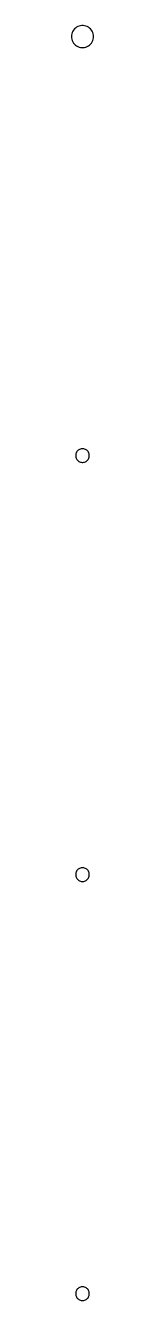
# Model space of a CAD drawing. Header units: metres. Extents: x -3 to 3, y -2 to 333.
import ezdxf

# ---------------------------------------------------------------- set-up
doc = ezdxf.new("R2010")
doc.units = ezdxf.units.M

msp = doc.modelspace()

# ---------------------------------------------------------------- linework, layer by layer
for p, q in [((-2.54128, 331.397), (-2.69635, 331.068)), ((-2.34615, 331.705), (-2.54128, 331.397)), ((-2.114, 331.985), (-2.34615, 331.705)), ((-1.84853, 332.234), (-2.114, 331.985)), ((-1.55389, 332.449), (-1.84853, 332.234)), ((-1.23476, 332.624), (-1.55389, 332.449)), ((-0.896149, 332.758), (-1.23476, 332.624)), ((-0.543396, 332.849), (-0.896149, 332.758)), ((-0.182083, 332.894), (-0.543396, 332.849)), ((0.182083, 332.894), (-0.182083, 332.894)), ((0.543396, 332.849), (0.182083, 332.894)), ((0.896149, 332.758), (0.543396, 332.849)), ((1.23476, 332.624), (0.896149, 332.758)), ((1.55389, 332.449), (1.23476, 332.624)), ((1.84853, 332.234), (1.55389, 332.449)), ((2.114, 331.985), (1.84853, 332.234)), ((2.34615, 331.705), (2.114, 331.985)), ((2.54128, 331.397), (2.34615, 331.705)), ((2.69635, 331.068), (2.54128, 331.397)), ((-2.87712, 330.363), (-2.89999, 330)), ((-2.89999, 330), (-2.87712, 329.637)), ((-2.80888, 330.721), (-2.87712, 330.363)), ((-2.87712, 329.637), (-2.80888, 329.279)), ((-2.69635, 331.068), (-2.80888, 330.721)), ((-2.80888, 329.279), (-2.69635, 328.932)), ((-2.69635, 328.932), (-2.54128, 328.603)), ((-2.54128, 328.603), (-2.34615, 328.295)), ((-2.34615, 328.295), (-2.114, 328.015)), ((-2.114, 328.015), (-1.84853, 327.766)), ((1.84853, 327.766), (2.114, 328.015)), ((2.114, 328.015), (2.34615, 328.295)), ((2.34615, 328.295), (2.54128, 328.603)), ((2.54128, 328.603), (2.69635, 328.932)), ((2.80888, 330.721), (2.69635, 331.068)), ((2.69635, 328.932), (2.80888, 329.279)), ((2.87712, 330.363), (2.80888, 330.721)), ((2.80888, 329.279), (2.87712, 329.637)), ((2.89999, 330), (2.87712, 330.363)), ((2.87712, 329.637), (2.89999, 330)), ((-1.84853, 327.766), (-1.55389, 327.551)), ((-1.55389, 327.551), (-1.23476, 327.376)), ((-1.23476, 327.376), (-0.896149, 327.242)), ((-0.896149, 327.242), (-0.543396, 327.151)), ((-0.543396, 327.151), (-0.182083, 327.106)), ((-0.182083, 327.106), (0.182083, 327.106)), ((0.182083, 327.106), (0.543396, 327.151)), ((0.543396, 327.151), (0.896149, 327.242)), ((0.896149, 327.242), (1.23476, 327.376)), ((1.23476, 327.376), (1.55389, 327.551)), ((1.55389, 327.551), (1.84853, 327.766)), ((-1.45622, 221.058), (-1.57735, 220.867)), ((-1.31213, 221.232), (-1.45622, 221.058)), ((-1.14735, 221.387), (-1.31213, 221.232)), ((-0.964478, 221.52), (-1.14735, 221.387)), ((-0.766388, 221.629), (-0.964478, 221.52)), ((-0.556229, 221.712), (-0.766388, 221.629)), ((-0.33728, 221.768), (-0.556229, 221.712)), ((-0.113022, 221.796), (-0.33728, 221.768)), ((0.113022, 221.796), (-0.113022, 221.796)), ((0.33728, 221.768), (0.113022, 221.796)), ((0.556229, 221.712), (0.33728, 221.768)), ((0.766388, 221.629), (0.556229, 221.712)), ((0.964478, 221.52), (0.766388, 221.629)), ((1.14735, 221.387), (0.964478, 221.52)), ((1.31213, 221.232), (1.14735, 221.387)), ((1.45622, 221.058), (1.31213, 221.232)), ((1.57735, 220.867), (1.45622, 221.058)), ((-1.7858, 220.226), (-1.79999, 220)), ((-1.79999, 220), (-1.7858, 219.774)), ((-1.74344, 220.448), (-1.7858, 220.226)), ((-1.7858, 219.774), (-1.74344, 219.552)), ((-1.67358, 220.663), (-1.74344, 220.448)), ((-1.74344, 219.552), (-1.67358, 219.337)), ((-1.57735, 220.867), (-1.67358, 220.663)), ((-1.67358, 219.337), (-1.57735, 219.133)), ((-1.57735, 219.133), (-1.45622, 218.942)), ((-1.45622, 218.942), (-1.31213, 218.768)), ((-1.31213, 218.768), (-1.14735, 218.613)), ((-1.14735, 218.613), (-0.964478, 218.48)), ((-0.964478, 218.48), (-0.766388, 218.371)), ((-0.766388, 218.371), (-0.556229, 218.288)), ((-0.556229, 218.288), (-0.33728, 218.232)), ((-0.33728, 218.232), (-0.113022, 218.204)), ((-0.113022, 218.204), (0.113022, 218.204)), ((0.113022, 218.204), (0.33728, 218.232)), ((0.33728, 218.232), (0.556229, 218.288)), ((0.556229, 218.288), (0.766388, 218.371)), ((0.766388, 218.371), (0.964478, 218.48)), ((0.964478, 218.48), (1.14735, 218.613)), ((1.14735, 218.613), (1.31213, 218.768)), ((1.31213, 218.768), (1.45622, 218.942)), ((1.45622, 218.942), (1.57735, 219.133)), ((1.67358, 220.663), (1.57735, 220.867)), ((1.57735, 219.133), (1.67358, 219.337)), ((1.74344, 220.448), (1.67358, 220.663)), ((1.67358, 219.337), (1.74344, 219.552)), ((1.7858, 220.226), (1.74344, 220.448)), ((1.74344, 219.552), (1.7858, 219.774)), ((1.79999, 220), (1.7858, 220.226)), ((1.7858, 219.774), (1.79999, 220)), ((-1.74344, 110.448), (-1.7858, 110.226)), ((-1.67358, 110.663), (-1.74344, 110.448)), ((-1.57735, 110.867), (-1.67358, 110.663)), ((-1.45622, 111.058), (-1.57735, 110.867)), ((-1.31213, 111.232), (-1.45622, 111.058)), ((-1.14735, 111.387), (-1.31213, 111.232)), ((-0.964478, 111.52), (-1.14735, 111.387)), ((-0.766388, 111.629), (-0.964478, 111.52)), ((-0.556229, 111.712), (-0.766388, 111.629)), ((-0.33728, 111.768), (-0.556229, 111.712)), ((-0.113022, 111.796), (-0.33728, 111.768)), ((0.113022, 111.796), (-0.113022, 111.796)), ((0.33728, 111.768), (0.113022, 111.796)), ((0.556229, 111.712), (0.33728, 111.768)), ((0.766388, 111.629), (0.556229, 111.712)), ((0.964478, 111.52), (0.766388, 111.629)), ((1.14735, 111.387), (0.964478, 111.52)), ((1.31213, 111.232), (1.14735, 111.387)), ((1.45622, 111.058), (1.31213, 111.232)), ((1.57735, 110.867), (1.45622, 111.058)), ((1.67358, 110.663), (1.57735, 110.867)), ((1.74344, 110.448), (1.67358, 110.663)), ((1.7858, 110.226), (1.74344, 110.448)), ((-1.7858, 110.226), (-1.79999, 110)), ((-1.79999, 110), (-1.7858, 109.774)), ((-1.7858, 109.774), (-1.74344, 109.552)), ((-1.74344, 109.552), (-1.67358, 109.337)), ((-1.67358, 109.337), (-1.57735, 109.133)), ((-1.57735, 109.133), (-1.45622, 108.942)), ((-1.45622, 108.942), (-1.31213, 108.768)), ((-1.31213, 108.768), (-1.14735, 108.613)), ((-1.14735, 108.613), (-0.964478, 108.48)), ((-0.964478, 108.48), (-0.766388, 108.371)), ((-0.766388, 108.371), (-0.556229, 108.288)), ((-0.556229, 108.288), (-0.33728, 108.232)), ((-0.33728, 108.232), (-0.113022, 108.204)), ((-0.113022, 108.204), (0.113022, 108.204)), ((0.113022, 108.204), (0.33728, 108.232)), ((0.33728, 108.232), (0.556229, 108.288)), ((0.556229, 108.288), (0.766388, 108.371)), ((0.766388, 108.371), (0.964478, 108.48)), ((0.964478, 108.48), (1.14735, 108.613)), ((1.14735, 108.613), (1.31213, 108.768)), ((1.31213, 108.768), (1.45622, 108.942)), ((1.45622, 108.942), (1.57735, 109.133)), ((1.57735, 109.133), (1.67358, 109.337)), ((1.67358, 109.337), (1.74344, 109.552)), ((1.74344, 109.552), (1.7858, 109.774)), ((1.79999, 110), (1.7858, 110.226)), ((1.7858, 109.774), (1.79999, 110)), ((-1.7858, 0.225586), (-1.79999, 0)), ((-1.79999, 0), (-1.7858, -0.225586)), ((-1.74344, 0.447632), (-1.7858, 0.225586)), ((-1.67358, 0.662613), (-1.74344, 0.447632)), ((-1.57735, 0.867142), (-1.67358, 0.662613)), ((-1.45622, 1.058), (-1.57735, 0.867142)), ((-1.31213, 1.23218), (-1.45622, 1.058)), ((-1.14735, 1.38692), (-1.31213, 1.23218)), ((-0.964478, 1.51978), (-1.14735, 1.38692)), ((-0.766388, 1.62868), (-0.964478, 1.51978)), ((-0.556229, 1.7119), (-0.766388, 1.62868)), ((-0.33728, 1.76811), (-0.556229, 1.7119)), ((-0.113022, 1.79645), (-0.33728, 1.76811)), ((0.113022, 1.79645), (-0.113022, 1.79645)), ((0.33728, 1.76811), (0.113022, 1.79645)), ((0.556229, 1.7119), (0.33728, 1.76811)), ((0.766388, 1.62868), (0.556229, 1.7119)), ((0.964478, 1.51978), (0.766388, 1.62868)), ((1.14735, 1.38692), (0.964478, 1.51978)), ((1.31213, 1.23218), (1.14735, 1.38692)), ((1.45622, 1.058), (1.31213, 1.23218)), ((1.57735, 0.867142), (1.45622, 1.058)), ((1.67358, 0.662613), (1.57735, 0.867142)), ((1.74344, 0.447632), (1.67358, 0.662613)), ((1.7858, 0.225586), (1.74344, 0.447632)), ((1.79999, 0), (1.7858, 0.225586)), ((1.7858, -0.225586), (1.79999, 0)), ((-1.7858, -0.225586), (-1.74344, -0.447632)), ((-1.74344, -0.447632), (-1.67358, -0.662613)), ((-1.67358, -0.662613), (-1.57735, -0.867142)), ((-1.57735, -0.867142), (-1.45622, -1.058)), ((-1.45622, -1.058), (-1.31213, -1.23218)), ((-1.31213, -1.23218), (-1.14735, -1.38692)), ((-1.14735, -1.38692), (-0.964478, -1.51978)), ((-0.964478, -1.51978), (-0.766388, -1.62868)), ((-0.766388, -1.62868), (-0.556229, -1.7119)), ((-0.556229, -1.7119), (-0.33728, -1.76811)), ((-0.33728, -1.76811), (-0.113022, -1.79645)), ((-0.113022, -1.79645), (0.113022, -1.79645)), ((0.113022, -1.79645), (0.33728, -1.76811)), ((0.33728, -1.76811), (0.556229, -1.7119)), ((0.556229, -1.7119), (0.766388, -1.62868)), ((0.766388, -1.62868), (0.964478, -1.51978)), ((0.964478, -1.51978), (1.14735, -1.38692)), ((1.14735, -1.38692), (1.31213, -1.23218)), ((1.31213, -1.23218), (1.45622, -1.058)), ((1.45622, -1.058), (1.57735, -0.867142)), ((1.57735, -0.867142), (1.67358, -0.662613)), ((1.67358, -0.662613), (1.74344, -0.447632)), ((1.74344, -0.447632), (1.7858, -0.225586))]:
    msp.add_line(p, q)

doc.saveas('drawing.dxf')
